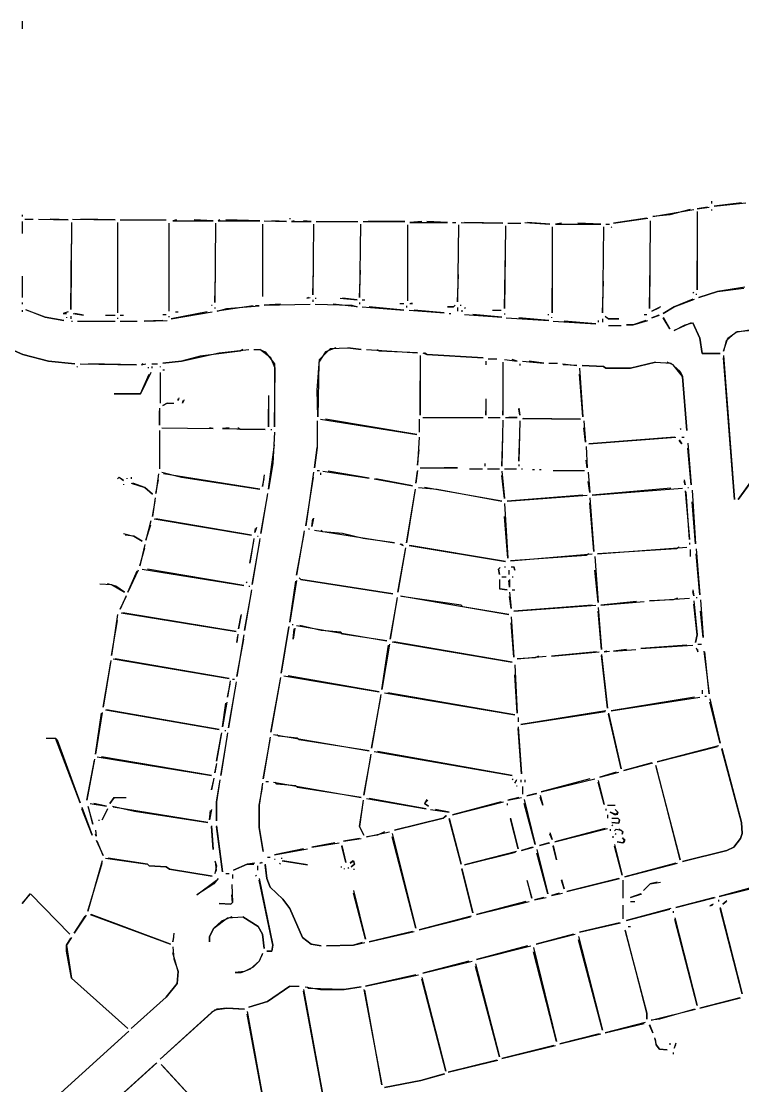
# Model space of a CAD drawing. Extents: x 0 to 16407, y 159 to 1115.
# Drawn here: x 3413.8 to 3625.4, y 525 to 837.2 of the extents above; entities that cross this region are included whole.
import ezdxf

# ---------------------------------------------------------------- set-up
doc = ezdxf.new("R2010")
doc.units = 0
doc.layers.add('RASTER_VECTOR_LINEWORK', color=5, linetype='CONTINUOUS')

msp = doc.modelspace()

# ---------------------------------------------------------------- linework, layer by layer
at = {"layer": 'RASTER_VECTOR_LINEWORK'}
for points in [[(3414, 837.25), (3414, 835)], [(3616.25, 784.5), (3616.25, 783.75)], [(3625, 784), (3617, 783), (3626.25, 784)], [(3610, 782), (3604, 780.5), (3599, 780), (3611, 782)], [(3615, 782.75), (3612, 782.25), (3615.5, 782.75)], [(3612, 781.5), (3612, 758.5), (3612, 767)], [(3616.25, 782), (3616.25, 781.75)], [(3414, 780.5), (3414, 780)], [(3414, 778.5), (3414, 775)], [(3414.75, 779.25), (3417.25, 779.25)], [(3418.75, 779.25), (3427.5, 779), (3422.25, 779.25)], [(3428.5, 778.25), (3428.25, 752.75), (3428.5, 772)], [(3428.75, 779.25), (3441.25, 779), (3431.25, 779.25)], [(3442, 778.25), (3442, 751.75)], [(3442.75, 779), (3456.25, 779)], [(3457, 778), (3457, 752.25)], [(3459.25, 779), (3458.25, 778.75), (3470, 778.75), (3464.5, 779)], [(3470.75, 778), (3470.5, 754.75), (3470.75, 763)], [(3472, 779), (3471.5, 778.75), (3483.75, 778.75), (3473.75, 779)], [(3484.5, 777.75), (3484.5, 756.5)], [(3485, 778.75), (3491.5, 778.5), (3487.25, 778.75)], [(3492.5, 779.5), (3492.5, 779.25)], [(3493.75, 778.75), (3493, 778.5), (3498.75, 778.5), (3496.5, 778.75)], [(3499.5, 777.75), (3499.25, 757), (3499.5, 764.5)], [(3500.25, 778.5), (3512.5, 778.5)], [(3513.25, 777.75), (3513, 756.25), (3513.25, 764.25)], [(3514, 778.5), (3526.25, 778.5), (3515.5, 778.5)], [(3531.25, 778.5), (3527.75, 778.25), (3538.75, 778.25), (3532.75, 778.5)], [(3540.25, 778.25), (3541.25, 778.25)], [(3542.75, 778.25), (3555, 778), (3543.75, 778.25)], [(3556.5, 778), (3560.25, 778)], [(3561.5, 778.25), (3568.75, 777.75), (3562.25, 778.25)], [(3572.25, 778), (3570.5, 777.75), (3583.75, 777.75), (3577, 778)], [(3585.25, 777.75), (3586.25, 777.75)], [(3597.25, 779.5), (3587.5, 778), (3597.5, 779.5)], [(3598.25, 778.75), (3598, 753), (3598.25, 766)], [(3527, 777.5), (3527, 755.25)], [(3542, 777.5), (3541.75, 755), (3542, 763)], [(3555.75, 777.25), (3555.5, 753), (3555.75, 770)], [(3569.5, 777), (3569.5, 751.75), (3569.5, 759)], [(3584.5, 777), (3584.25, 751.75), (3584.5, 761)], [(3587, 777), (3586.75, 776.75)], [(3414, 762.5), (3414, 756.25)], [(3626, 759.25), (3618, 758), (3612.5, 756.25), (3618, 758), (3625.75, 759)], [(3498, 756.25), (3497.5, 756), (3498.5, 756.25)], [(3500, 756), (3500.25, 756)], [(3507.25, 756), (3512.25, 755.5), (3508, 756)], [(3610.75, 755.75), (3605.25, 753.5), (3602, 751.5), (3605.25, 753.5), (3611.25, 755.75)], [(3611, 757.75), (3610.75, 757.5)], [(3611.75, 757.25), (3611.75, 757)], [(3414, 754.75), (3414, 754.25)], [(3415, 752.75), (3420.75, 750.5), (3426.25, 749.5), (3420.75, 750.5), (3415.25, 752.5)], [(3469.5, 754), (3469.75, 754)], [(3470.5, 753.25), (3470.5, 753)], [(3481.75, 753.75), (3471.25, 752.25), (3474, 753), (3483.5, 753.75), (3482.5, 753.75)], [(3489.75, 754.25), (3485, 754), (3498.5, 754.25)], [(3499.25, 755.5), (3499.25, 755)], [(3500, 754.25), (3510.75, 754), (3512.25, 753.5), (3505.25, 754.25)], [(3513, 754.75), (3513, 754.25)], [(3513.75, 755.5), (3514.5, 755.5)], [(3513.75, 753.5), (3526, 752.5), (3515.75, 753.5)], [(3524.75, 754.5), (3526, 754.5)], [(3526.75, 753.75), (3526.75, 753.25)], [(3527.75, 754.5), (3528.5, 754.5), (3528, 754.5)], [(3541, 754), (3540.5, 753.5), (3538.75, 753.5), (3540.5, 753.5)], [(3541.75, 753.25), (3541.75, 752.25)], [(3542.5, 754), (3542.75, 754)], [(3543.75, 753.25), (3544, 753)], [(3601.25, 753.5), (3598.75, 752.25), (3601, 753.25)], [(3414, 752.5), (3414, 752)], [(3427.5, 752), (3426, 751.5), (3427, 751.5)], [(3427, 750.5), (3427, 750.25)], [(3428.25, 750.75), (3428.25, 750)], [(3429, 751.5), (3432, 751), (3429.5, 751.5)], [(3438.5, 751), (3441.25, 751)], [(3442, 750.25), (3442, 750)], [(3442.75, 751), (3443.75, 751)], [(3455.25, 749.5), (3449.75, 749.25), (3456.5, 749.5)], [(3455.25, 751.25), (3456.25, 751.25)], [(3457, 750.75), (3457, 750.5)], [(3468.25, 752), (3457.75, 750), (3469.75, 752)], [(3459, 752), (3459.75, 752)], [(3527.5, 752.5), (3537.75, 751.75), (3529, 752.5)], [(3539.25, 751.5), (3539.75, 751.5)], [(3543, 752.5), (3543, 752)], [(3543.75, 751.25), (3554.75, 750.5), (3546.25, 751.25)], [(3552, 752.5), (3554.5, 752.5)], [(3555.5, 751.5), (3555.5, 751.25)], [(3556, 750.25), (3568.5, 749.5), (3559.75, 750.25)], [(3568.25, 751.25), (3568.5, 751.25)], [(3569.25, 750.5), (3569.25, 750.25)], [(3583, 749.5), (3583, 749)], [(3584.25, 750), (3584.25, 749)], [(3585, 750.75), (3586, 750), (3589, 750), (3586, 750), (3585.25, 750.5)], [(3597, 749.5), (3593.25, 748.25), (3591.25, 748.25), (3593.25, 748.25), (3597.5, 749.5)], [(3596.5, 751.25), (3597.25, 751.25)], [(3600.75, 751), (3598.75, 750.25), (3601, 751)], [(3602, 750.5), (3604, 747), (3602, 750.25)], [(3401.25, 746.5), (3407.25, 742.5), (3414.25, 739.5), (3421.75, 737.5), (3429.5, 736.75), (3421.75, 737.5), (3414.25, 739.5), (3407.25, 742.5), (3401.5, 746.25)], [(3428.5, 749.25), (3428.75, 749.25)], [(3430.25, 749.25), (3441.25, 749.25)], [(3442.75, 749.25), (3447.75, 749.25)], [(3569.75, 749.25), (3582.25, 748.5), (3573, 749.25)], [(3586, 748), (3589.75, 748)], [(3610.25, 748.75), (3605.25, 746.5), (3608.5, 748.25), (3610.75, 748.75), (3612.75, 744.25), (3613.5, 739.75), (3618.75, 739.75), (3613.5, 739.75), (3612.75, 744.25), (3610.75, 748.75)], [(3629.75, 747), (3623.25, 746), (3620.5, 743.5), (3619.75, 740.5), (3621, 744.25), (3623.75, 746.25), (3632.75, 747), (3641, 746), (3632.75, 747)], [(3478.75, 741), (3478, 740.5), (3466.25, 739), (3460.75, 737.5), (3455.25, 737), (3460.75, 737.5), (3471.75, 740), (3480.5, 741)], [(3482, 741), (3483.75, 741), (3485.25, 740.25), (3488, 736.75), (3488, 718.25), (3488.25, 735.5), (3487, 738.5), (3483.75, 741)], [(3506, 741.5), (3503, 740.25), (3501, 737.25), (3500.75, 721.25), (3500.5, 729), (3501.25, 738), (3504.5, 741.25), (3509.5, 741.5), (3513.5, 741), (3509.5, 741.5)], [(3515, 741), (3530, 740), (3518.75, 740.5), (3518.25, 741)], [(3530.75, 739.25), (3530.75, 721.75), (3530.75, 731.75)], [(3531.5, 740), (3532.75, 739.5), (3549.25, 738.5), (3532.75, 739.5), (3532, 740)], [(3550, 737.5), (3550, 736.5)], [(3550.75, 738.25), (3553.25, 738.25)], [(3555, 737.25), (3555, 721.75), (3555, 723)], [(3555.5, 738), (3559.25, 737.5), (3557.75, 738)], [(3560.75, 737.5), (3567, 737), (3562.75, 737.5)], [(3568.5, 737), (3571, 737)], [(3599.75, 737.25), (3592.5, 735.5), (3585.25, 735.5), (3584.5, 736), (3578.25, 736.25), (3584.5, 736), (3585.25, 735.5), (3592.5, 735.5), (3599.75, 737.25), (3604.25, 737), (3607, 734.5), (3607.75, 733), (3609, 717.25), (3607.75, 733), (3605, 736.5), (3603.25, 737.25)], [(3619.75, 739.25), (3623, 697), (3619.75, 738.5)], [(3430.25, 736), (3430, 735.75)], [(3431, 736.75), (3447.5, 736.5), (3433.5, 736.75)], [(3451.75, 734.25), (3448.75, 728), (3441, 728), (3448.75, 728), (3451.25, 733.75)], [(3449.5, 736.75), (3449, 736.5), (3450.25, 736.75)], [(3451, 735.75), (3451, 735.5)], [(3452, 736.75), (3453.75, 736.75)], [(3452, 736), (3452, 735.5)], [(3454.5, 736), (3454.5, 735.75)], [(3454.5, 734.25), (3454.5, 725.25)], [(3455.25, 735), (3455.75, 735)], [(3560, 736.75), (3560, 736.25)], [(3572.5, 736.75), (3576.75, 736.25), (3572.75, 736.5)], [(3577.5, 735.5), (3578.5, 721.25), (3577.5, 733.75)], [(3456.5, 725.25), (3455.25, 724.5), (3456.5, 725.25), (3458.5, 725.25)], [(3460, 726.75), (3459.75, 726), (3459.75, 726.5)], [(3461.5, 726.25), (3461, 725.25), (3461.25, 726)], [(3486.25, 727.5), (3486.25, 718.25), (3486.25, 723.5)], [(3550, 726.5), (3550, 721.75), (3550, 723)], [(3454.25, 723.75), (3454.25, 718.75), (3454.25, 723)], [(3559.75, 723.75), (3560, 721.75), (3559.75, 723.5)], [(3500.5, 720), (3500.5, 712.25), (3499.75, 706.25), (3500.5, 712.25)], [(3501.5, 720.5), (3529.75, 716), (3503, 720.5)], [(3530.5, 720.5), (3530.5, 716.75)], [(3531.5, 721), (3549.25, 721)], [(3550.75, 721), (3554.25, 721)], [(3555, 720.25), (3554.75, 706.75), (3555, 715.5)], [(3555.75, 721), (3559.25, 721), (3556.75, 721)], [(3560, 720), (3559.75, 708.25), (3560, 716)], [(3560.75, 720.75), (3577.75, 720.5), (3561, 720.75)], [(3578.75, 720), (3579.25, 713.75), (3578.75, 718)], [(3641.75, 721.25), (3624, 697), (3640.75, 720.25)], [(3454.25, 717.25), (3454.25, 706)], [(3455, 718), (3470, 717.75), (3469, 718)], [(3474.75, 718), (3472.75, 717.75), (3485.25, 717.5), (3478, 717.5), (3477.25, 718)], [(3488, 716.75), (3487.5, 707.5), (3486.25, 700), (3488, 713)], [(3487, 717.5), (3487.25, 717.5)], [(3530.5, 715.25), (3530, 707), (3530.5, 711.5)], [(3605.5, 715.25), (3580.25, 713.25), (3605.75, 715.25)], [(3607, 717.75), (3607.25, 717.5)], [(3607.5, 715.25), (3608.25, 715.25)], [(3579.5, 712.5), (3579.75, 706.25), (3579.5, 708.5)], [(3606.75, 714.5), (3607.5, 713.25), (3606.75, 714.25)], [(3609.25, 713.5), (3610.25, 701.25), (3609.25, 712)], [(3530.75, 706.25), (3541.75, 706.25), (3537.75, 706.25)], [(3545.25, 706), (3549, 706)], [(3549.75, 707.5), (3549.75, 706.75)], [(3550.5, 706), (3554, 706)], [(3555.5, 706), (3559, 706)], [(3559.75, 707.25), (3559.75, 706.75)], [(3560.5, 706), (3560.75, 706)], [(3563.75, 705.75), (3564.25, 705.75)], [(3565.75, 705.75), (3566.25, 705.75)], [(3442.5, 703.5), (3442, 703), (3442.5, 703.5), (3443.75, 702.5), (3442.75, 703.25)], [(3444.75, 703.25), (3444.75, 703)], [(3446, 703.5), (3446, 703)], [(3454, 704.5), (3453.25, 698.75), (3454, 702.75)], [(3455, 705), (3460.75, 703.5), (3483.75, 700), (3455.5, 704.5)], [(3485, 704.25), (3484.5, 700.75), (3485, 703)], [(3499.5, 705), (3497.25, 689.25), (3499.5, 703.5)], [(3500.5, 705.5), (3501.25, 705.5)], [(3501.5, 704.75), (3501.5, 704.25)], [(3502.25, 705.25), (3515.75, 703.25), (3503.75, 705.25)], [(3517.25, 703), (3528.5, 701), (3517.75, 703)], [(3530, 705.5), (3529.5, 701.75), (3530, 705.25)], [(3554.75, 705.25), (3555.5, 697.25), (3554.75, 704)], [(3569.75, 705.5), (3579, 705.5)], [(3580, 705), (3580.5, 699), (3580, 702.25)], [(3608.25, 702.75), (3608.5, 701.25), (3608.25, 702.25)], [(3443.75, 701.5), (3443.75, 701.25)], [(3446, 701.75), (3450, 700.5), (3452.25, 698.5), (3450, 700.5), (3446.5, 701.75)], [(3529.25, 700), (3526.75, 684.25), (3529.25, 699.5)], [(3530.25, 700.5), (3535.75, 700), (3554.75, 696.5), (3532, 700.5)], [(3604.25, 700.25), (3581.25, 698.25), (3607.75, 700.25)], [(3608.5, 699.5), (3609.75, 685.25), (3608.75, 699.25)], [(3609.25, 700.5), (3609.5, 700.5)], [(3610.5, 699.75), (3611.5, 684), (3610.5, 696.25)], [(3453, 697.5), (3452.25, 692), (3453, 696.5)], [(3486, 698.75), (3484, 687), (3486, 698)], [(3578.5, 698.25), (3556.25, 696.5), (3579.75, 698.25)], [(3580.5, 697.5), (3581.75, 681.75), (3580.5, 696)], [(3555.5, 695.75), (3556.5, 679.75), (3555.5, 692)], [(3451.75, 690.75), (3450.25, 685), (3451.75, 689.5)], [(3452.75, 691.25), (3481.25, 686.5), (3453.25, 691.25)], [(3499.5, 691.5), (3499, 689), (3499.25, 691.25)], [(3443.75, 687), (3446.75, 686.25), (3449.25, 684.75), (3446.75, 686.25), (3444.25, 686.5)], [(3482.75, 688.75), (3482.25, 687.25), (3482.5, 688.5)], [(3496.75, 687.75), (3494.5, 674.75), (3496.75, 687)], [(3498, 688.5), (3498.25, 688.25)], [(3499.75, 688), (3523.25, 684.25), (3514, 685.5), (3508, 687), (3502.25, 687.5), (3501.75, 688)], [(3482, 685.5), (3480.75, 678.25), (3482, 684.75)], [(3483.75, 685.5), (3481.5, 672), (3483.75, 684.75)], [(3483, 686.25), (3483.25, 686.25)], [(3524.75, 684), (3525.75, 683.5), (3525.25, 684)], [(3609.75, 684.25), (3609.75, 683.75)], [(3450, 683.75), (3448.5, 677.5), (3450, 682.75)], [(3526.5, 682.75), (3524.25, 669.75), (3526.5, 682.25)], [(3527.5, 683.5), (3555.75, 678.75), (3527.75, 683.5)], [(3580.25, 681), (3579.5, 680.5), (3557.25, 679), (3581.25, 681)], [(3606.75, 683), (3606, 682.5), (3582.75, 681), (3609, 683)], [(3610, 682.25), (3610, 680.25)], [(3611.75, 682.5), (3612.75, 669), (3611.75, 681)], [(3582, 680.25), (3583, 666.75), (3582, 676.25)], [(3448, 676.25), (3445, 669.75), (3447.75, 676)], [(3449.25, 676.5), (3479, 671.75), (3450.75, 676.5)], [(3554.25, 677), (3553.75, 676.5), (3554, 675), (3553.75, 676.5)], [(3555.5, 677.25), (3555.75, 677.25)], [(3556.75, 676.25), (3556.75, 675)], [(3557.5, 677.25), (3558.25, 677.25), (3558.5, 676.25), (3558.25, 677.25)], [(3436.75, 672.25), (3440.25, 672), (3444, 669.75), (3441.5, 671.5), (3439, 672.25)], [(3480, 672.75), (3479.75, 672.5)], [(3480.5, 671.5), (3480.75, 671.5)], [(3494.5, 673.25), (3492.5, 661), (3494.25, 673)], [(3495.25, 674), (3495.75, 673.5), (3522.75, 669.25), (3495.75, 673.5)], [(3554, 673.5), (3554, 670.75), (3556.25, 670.5), (3554, 670.75)], [(3554.75, 674.25), (3556, 674.25)], [(3557, 673.5), (3557, 671.25), (3556.75, 673.25)], [(3557.75, 674.25), (3558, 674.25)], [(3444.5, 668.75), (3442.75, 664.75), (3444.5, 668.5)], [(3481.25, 670.5), (3479.25, 658.5), (3481.25, 669.75)], [(3524, 668.25), (3522, 656), (3524, 667.5)], [(3525, 668.75), (3556.75, 663.25), (3543.25, 665.5), (3542.75, 666), (3525.25, 668.5)], [(3557, 669.75), (3557.5, 665), (3557, 668.5)], [(3557.75, 670.5), (3558.5, 670.5)], [(3610.75, 670.5), (3611, 668.75), (3610.75, 670)], [(3611.75, 668.25), (3612, 668.25)], [(3581.25, 666), (3558.25, 664.25), (3582.25, 666)], [(3583, 665.25), (3584, 653), (3583, 664.25)], [(3594.25, 667), (3583.75, 666), (3596.5, 667)], [(3606.25, 668), (3605, 667.5), (3598, 667.25), (3609.75, 668)], [(3611, 667.25), (3612, 657.25), (3611.5, 655), (3612, 657.25), (3611, 666.25)], [(3613, 667.5), (3613.75, 656.5), (3613, 664.25)], [(3442, 663.25), (3440.25, 651.25), (3442, 661.5)], [(3443, 663.75), (3476.75, 658.25), (3443.5, 663.75)], [(3478.25, 663.25), (3477.5, 659), (3478.25, 663)], [(3557.5, 662.5), (3558.25, 650.75), (3557.5, 660.75)], [(3492.25, 659.75), (3490, 646), (3492.25, 659.5)], [(3493.25, 660.25), (3493.5, 660.25)], [(3494, 659.25), (3493.5, 656), (3493.75, 659)], [(3494.5, 660), (3521, 655.5), (3508, 657.5), (3507.5, 658), (3501.75, 658.5), (3495.5, 660)], [(3477.25, 657.5), (3477, 655), (3477.25, 657)], [(3479, 657.25), (3477, 645), (3479, 656)], [(3521.75, 654.5), (3519.5, 641.25), (3521.5, 654.25)], [(3522.5, 655.25), (3557.75, 649.25), (3523, 655.25)], [(3591.25, 653), (3587.5, 652.5), (3594, 653)], [(3609, 654.25), (3595.5, 653.25), (3610.75, 654.25)], [(3611.75, 653.5), (3612.25, 652.25), (3612.25, 653)], [(3612.25, 654.5), (3613.25, 654.5)], [(3440, 649.75), (3437.75, 636), (3440, 649.25)], [(3440.75, 650.25), (3474.75, 644.5), (3441.25, 650.25)], [(3565.5, 651), (3564.5, 650.5), (3559.25, 650.25), (3567.75, 651)], [(3582.5, 652.25), (3569.25, 651), (3583.25, 652.25)], [(3584, 651.5), (3585.75, 635.75), (3584, 651.25)], [(3585.5, 652.5), (3584.75, 652.25), (3586.25, 652.5)], [(3614, 652.5), (3615.5, 640), (3614.25, 652.25)], [(3558.5, 648.5), (3559.25, 634.25), (3558.5, 645.5)], [(3475, 643.75), (3474.25, 639), (3475, 642.75)], [(3476.75, 643.5), (3474.5, 630), (3476.75, 642.75)], [(3475.75, 644.25), (3476.25, 644.25)], [(3489.75, 644.75), (3487, 628.75), (3489.75, 644.25)], [(3490.75, 645.25), (3518.75, 640.5), (3492, 645.25)], [(3520.25, 640.25), (3558.5, 633.75), (3521.25, 640.25)], [(3613.5, 641), (3613.5, 640)], [(3474, 637.5), (3472.75, 630.25), (3473.75, 637.25)], [(3519.25, 639.75), (3516.5, 624), (3519.25, 639)], [(3611.25, 639), (3586.75, 635), (3612.75, 639)], [(3614.25, 639.25), (3614.75, 639.25)], [(3615.75, 638.5), (3618.75, 625.5), (3615.75, 637.5)], [(3437.5, 634.5), (3435.5, 622.25), (3437.25, 634.25)], [(3438.5, 635.25), (3471.75, 629.5), (3438.75, 635.25)], [(3585.25, 635), (3560.25, 631), (3585, 634.75)], [(3586, 634.25), (3589.75, 618), (3586, 634)], [(3559.5, 633), (3559.5, 631.75)], [(3472.5, 628.5), (3471, 620.25), (3472.5, 628.25)], [(3474.25, 628.5), (3472.25, 616), (3474.25, 627.75)], [(3473.5, 629.25), (3473.75, 629.25)], [(3487.75, 628), (3515.75, 623.25), (3495.25, 626.5), (3494.75, 627), (3489.25, 627.5), (3488.75, 628)], [(3559.5, 630.25), (3560.5, 616.5), (3559.5, 629.75)], [(3421, 627), (3423.75, 627), (3424.25, 626.5), (3431, 608), (3423.75, 627)], [(3486.75, 627.25), (3484.75, 615), (3486.75, 626.5)], [(3618.25, 624.75), (3600.25, 620), (3618, 624.5)], [(3436, 621.5), (3469.5, 616), (3437.25, 621.5)], [(3516.25, 622.25), (3514.25, 610.25), (3516.25, 621.5)], [(3517.25, 623), (3557.75, 616), (3518.25, 623)], [(3619.25, 624), (3625, 602.25), (3625.25, 599), (3624.75, 597.5), (3622.75, 595), (3620.75, 594), (3607.75, 590.75), (3620.75, 594), (3622.75, 595), (3624.75, 597.5), (3625.25, 599), (3625, 602.25), (3619.25, 623.75)], [(3435.25, 620.75), (3433, 608.75), (3435.25, 620.5)], [(3471, 619.5), (3470.5, 616.75), (3471, 619)], [(3598.75, 619.75), (3590.5, 617.5), (3599, 619.75)], [(3599.75, 619), (3607, 591.25), (3600, 618.75)], [(3470.25, 615.25), (3469.5, 611.75), (3470.25, 614.75)], [(3588.25, 617), (3583.5, 615.5), (3589, 617)], [(3472, 614.75), (3471, 608.25), (3471, 602.75), (3471, 608.25), (3472, 614)], [(3484.5, 613.75), (3483.5, 607.25), (3483.5, 600.75), (3484.75, 593.75), (3483.5, 600.75), (3483.5, 607.25), (3484.5, 612.5)], [(3485.5, 614.25), (3486.25, 614.25)], [(3487.75, 614), (3513.5, 609.5), (3494.75, 612.5), (3494.25, 613), (3488.75, 613.5), (3488.25, 614)], [(3558, 615), (3557.75, 614.75)], [(3559, 614.75), (3558.5, 613.75), (3559, 614.5)], [(3559, 613), (3559.25, 613)], [(3560.25, 614.75), (3560.25, 614)], [(3560.75, 612.75), (3560.75, 610.5)], [(3561.5, 614.75), (3561.5, 614)], [(3580.5, 615), (3566.25, 611.25), (3582, 615)], [(3583, 614.5), (3584.75, 607.5), (3583, 614)], [(3441, 609.5), (3439.75, 607.75), (3441, 609.5), (3444.5, 609.5)], [(3515, 609.25), (3532.5, 606.25), (3515.75, 609.25)], [(3532.75, 609), (3532, 607.75), (3533.25, 607), (3532, 607.75), (3533, 608.75)], [(3559.75, 609.5), (3556.5, 608.75), (3560.5, 609.5)], [(3561.25, 609), (3564.5, 595.75), (3561.25, 607.75)], [(3564.75, 610.75), (3562, 610), (3565, 610.75)], [(3566, 610.25), (3566.75, 607.25), (3566, 609.5)], [(3431.5, 606.75), (3434.5, 598.5), (3431.5, 606.25)], [(3433.25, 607), (3434.75, 601.75), (3433.5, 606.75)], [(3434, 607.75), (3438.75, 607), (3435, 607.75)], [(3439, 606.25), (3437.5, 603), (3439, 606)], [(3440.5, 607), (3447, 605.5), (3468.5, 602.25), (3440.75, 606.75)], [(3469.5, 606), (3469, 603), (3469.25, 605.75)], [(3514, 608.75), (3513, 601), (3514.25, 598.5), (3513, 601), (3514, 608)], [(3533.75, 606), (3539.25, 605.25), (3535.25, 606)], [(3554.5, 608.25), (3540.25, 604.5), (3555.25, 608.25)], [(3556.25, 607.75), (3556.25, 607.25)], [(3585.25, 606.25), (3585.25, 605.75)], [(3585.75, 607.25), (3588, 607.25)], [(3588, 606), (3588.75, 605.25), (3588.5, 604.5), (3586.5, 605.25), (3588, 604.5), (3588.75, 605.25)], [(3436.5, 603), (3436.5, 602.75)], [(3538.25, 604.25), (3537.5, 603.5), (3523.25, 600), (3537.5, 603.5), (3538.5, 604.25)], [(3539.25, 603.5), (3542.75, 590), (3539.25, 603.25)], [(3557.25, 603.5), (3559.5, 594.5), (3557.25, 603.25)], [(3585.75, 604.5), (3585.75, 603.5)], [(3587, 603.5), (3588.75, 603.5), (3589.25, 603), (3589, 602), (3587, 602.25), (3589, 602), (3589.25, 603), (3588.75, 603.5)], [(3435.5, 600), (3435.75, 598.25), (3435.5, 598.75)], [(3469.5, 601.25), (3470, 594.25), (3469.5, 601)], [(3471, 601.25), (3472.75, 587.75), (3471, 601)], [(3585, 600.5), (3570.25, 596.5), (3585.75, 600.5)], [(3586.5, 600.25), (3586.5, 599.75)], [(3587.25, 601.5), (3587, 601.25)], [(3588.25, 600.25), (3587.75, 599.75), (3588.25, 600.25), (3589.75, 600), (3590.25, 599.5), (3590, 598.75), (3590.25, 599.5), (3589, 600.25)], [(3435.75, 597), (3437.75, 592.5), (3436, 596.75)], [(3513, 597.5), (3508.25, 596.75), (3513.5, 597.5)], [(3520.25, 599.5), (3518.25, 598.5), (3515, 598), (3521.75, 599.5)], [(3522.5, 599), (3529.5, 571.25), (3522.5, 598)], [(3568.75, 599.25), (3569.5, 597.25), (3568.75, 598.75)], [(3587.25, 598.25), (3587.25, 597.75)], [(3588, 599), (3588.25, 598.75)], [(3590, 597.75), (3590.75, 597.25), (3590.25, 596.25), (3588.5, 596.5), (3590.25, 596.25), (3590.75, 596.75), (3590.25, 597.75)], [(3496.5, 594.5), (3488, 592.75), (3497.75, 594.5)], [(3505.75, 596.25), (3499, 595), (3507, 596.25)], [(3507.75, 595.5), (3509, 590.5), (3507.75, 595.25)], [(3559, 593.75), (3543.75, 589.75), (3558.75, 593.5)], [(3563.75, 595), (3560.5, 594), (3564, 595)], [(3565, 594.25), (3568.25, 581.25), (3565, 593.25)], [(3568.5, 596.25), (3565.75, 595.5), (3568.75, 596.25)], [(3569.75, 595.5), (3570.75, 591.25), (3569.75, 595.25)], [(3587.75, 595.75), (3590, 586.75), (3587.75, 595.25)], [(3437.5, 591), (3433.25, 576.25), (3437.5, 590.25)], [(3438.5, 591.75), (3450.75, 590), (3451.25, 589.5), (3456.25, 589.25), (3457.25, 588.5), (3469.75, 586.5), (3457.25, 588.5), (3456.25, 589.25), (3451.25, 589.5), (3450.75, 590), (3439.25, 591.75)], [(3470.5, 591), (3471, 589.5), (3470.5, 587.25), (3471, 588.25), (3470.75, 590.75)], [(3482.25, 590.25), (3480, 590), (3476, 588.25), (3480, 590), (3482, 590)], [(3484.25, 590.5), (3483.75, 590.25), (3484.5, 590.5)], [(3486, 592), (3486.75, 592)], [(3488, 591.5), (3488.25, 591.5)], [(3489.5, 590.25), (3489.75, 590)], [(3490, 591.75), (3490.25, 591.75)], [(3490.25, 591), (3497.75, 589.75), (3490.5, 591)], [(3511, 591), (3510.25, 590.25), (3511.25, 591), (3511.5, 590), (3510.5, 589.25), (3511.5, 590), (3511.25, 591)], [(3605.75, 590.25), (3590.75, 586.25), (3606.25, 590.25)], [(3473.75, 587.25), (3474.75, 587.25)], [(3483, 589.5), (3483, 588.25)], [(3485.25, 590), (3485.75, 585.75), (3486.75, 583.25), (3490.5, 579.75), (3492.5, 577), (3496.25, 568.5), (3498.75, 566.5), (3501.75, 566), (3498.75, 566.5), (3496.25, 568.5), (3492.5, 577), (3490.5, 579.75), (3486.75, 583.25), (3485.75, 585.75), (3485.25, 589.75)], [(3507.5, 589.25), (3507.75, 589.25)], [(3508.5, 588.75), (3508.5, 588.5)], [(3509.5, 589), (3509.75, 588.75)], [(3511.25, 588.5), (3511.5, 588.5)], [(3543, 588.75), (3546.25, 575.75), (3543, 588.5)], [(3471.5, 585.75), (3470.25, 584.25), (3465.25, 581), (3471, 585.25)], [(3475.5, 584), (3475.75, 578.75), (3475.25, 578.25), (3471.75, 578.5), (3475.25, 578.25), (3475.75, 578.75), (3475.5, 581)], [(3475.75, 587), (3475.75, 585.75)], [(3482.75, 586.75), (3482.5, 586.5)], [(3483.5, 585.75), (3487.5, 566.25), (3487.25, 564.5), (3485.75, 564.5), (3487.25, 564.5), (3487.5, 566.25), (3483.5, 585.25)], [(3562, 585.25), (3563.5, 580), (3562.25, 585)], [(3572.25, 585.5), (3573, 582.75), (3572.25, 585.25)], [(3589, 585.75), (3573.75, 582), (3589.25, 585.75)], [(3590.25, 585.25), (3590.25, 580)], [(3600.25, 584.75), (3598.25, 584.25), (3596.25, 582.25), (3598.25, 584.25), (3601.25, 584.75)], [(3416.25, 581.25), (3414, 578.5), (3416.5, 581.25), (3428, 569.5), (3416.5, 581.25)], [(3511.25, 582.25), (3514.75, 568), (3511.25, 581.5)], [(3571.5, 581.5), (3569.25, 580.75), (3572.5, 581.5)], [(3595.5, 581.25), (3592.5, 580.25), (3595.75, 581.25)], [(3629.5, 583.5), (3618.5, 580.5), (3630.75, 583.5)], [(3561.75, 579), (3547.25, 575.25), (3562.75, 579)], [(3567, 580.25), (3564.25, 579.5), (3567.75, 580.25)], [(3590.25, 578), (3590.25, 574)], [(3592.5, 579), (3593.75, 579)], [(3617, 580.25), (3605.75, 577.25), (3617.25, 580.25)], [(3616.75, 578.25), (3615.75, 577.75), (3616.5, 578)], [(3618.25, 579.5), (3618.25, 579)], [(3620.75, 579.25), (3619.5, 578.25), (3620.5, 579)], [(3432.75, 575), (3429.25, 569.75), (3432.5, 574.75)], [(3434, 575.25), (3457.5, 566.5), (3434.25, 575.25)], [(3545.75, 574.75), (3530.5, 570.75), (3545.5, 574.5)], [(3604.25, 577), (3591.25, 573.5), (3604, 576.75)], [(3605, 576.25), (3605, 575.75)], [(3618.75, 577.25), (3625.25, 552), (3618.75, 577)], [(3475.5, 574.5), (3472.5, 573.25), (3470.25, 571.25), (3469, 568.75), (3469, 567.25), (3469, 568.75), (3470.25, 571.25), (3474.25, 574.25), (3478.75, 574.5), (3483.25, 571.75), (3484.5, 569.5), (3485, 565.25), (3484.5, 569.5), (3483.25, 571.75), (3478.75, 574.5)], [(3589.25, 572.75), (3577.5, 570), (3589.5, 572.75)], [(3591.75, 571.75), (3592.5, 571.75)], [(3605.5, 574.25), (3612, 548.5), (3605.5, 573.75)], [(3428.5, 568.5), (3427, 566.25), (3428.5, 556.5), (3445, 541.75), (3428.5, 556.5), (3427, 564.5), (3427, 566.25), (3428.25, 568.25)], [(3458.5, 569.75), (3458.25, 567.25), (3458.5, 568.5)], [(3528.5, 570.25), (3515.75, 567.25), (3529, 570.25)], [(3575.75, 569.5), (3564.75, 566.5), (3576.25, 569.5)], [(3577.25, 568.75), (3584.25, 541.25), (3577.25, 567.75)], [(3590.75, 570.75), (3597.25, 546.25), (3597.25, 544.5), (3597.25, 546.25), (3591, 570.5)], [(3458.25, 565.75), (3458.5, 562.25), (3459.75, 558.5), (3459.5, 555), (3456.25, 551), (3446, 541.75), (3456.25, 551), (3459.5, 555), (3459.75, 558.5), (3458.25, 564)], [(3513.75, 567), (3511.25, 566.25), (3503.25, 566), (3511.25, 566.25), (3514.5, 567)], [(3562.25, 566), (3547.25, 562), (3563.25, 566)], [(3564, 565.5), (3570.75, 538), (3564, 564.25)], [(3484.5, 563.75), (3483.5, 561.5), (3481.75, 559.75), (3479.25, 558.5), (3476.5, 558.25), (3478.25, 558.25), (3481, 559.25), (3483.5, 561.5), (3484.5, 563.5)], [(3545, 561.5), (3531.5, 558), (3546, 561.5)], [(3547, 560.75), (3554, 533.5), (3547, 560)], [(3529.5, 557.5), (3514.75, 554.25), (3530.25, 557.5)], [(3531.25, 556.75), (3538.25, 529.25), (3531.25, 556.25)], [(3492.5, 554.25), (3486, 549.75), (3480.5, 548), (3486, 549.75), (3492.5, 554.25), (3495.25, 554.25)], [(3496.5, 553.25), (3502.25, 522.25), (3496.5, 552.75)], [(3497, 554), (3501.5, 553.25), (3508.5, 553.25), (3513.5, 554), (3508.5, 553.25), (3498, 553.5), (3497.5, 554)], [(3514.25, 553.25), (3519.5, 525.25), (3514.5, 553)], [(3624.5, 550.75), (3612.75, 547.75), (3624.75, 550.75)], [(3474, 547.75), (3471.25, 547.5), (3469.5, 546.5), (3454.5, 532.75), (3470.5, 547.25), (3474, 547.75), (3479.25, 547.5), (3474.25, 547.75)], [(3480, 546.75), (3485, 519.25), (3480, 546)], [(3611.25, 547.5), (3601, 544.5), (3598.5, 544.25), (3611.5, 547.5)], [(3596.75, 543.5), (3585, 540.5), (3596.5, 543.25)], [(3445.25, 541), (3405.25, 504.75), (3444.25, 540)], [(3583.25, 540.25), (3571.75, 537.25), (3583.75, 540.25)], [(3598, 543), (3599, 540.5), (3598, 542.75)], [(3599.5, 539), (3600, 537), (3601, 535.75), (3603.25, 535.5), (3601, 535.75), (3600, 537), (3599.75, 538.75)], [(3604, 537.5), (3604, 537)], [(3605.75, 537.5), (3605.25, 536), (3605.75, 537)], [(3570, 536.75), (3554.75, 533), (3570.5, 536.75)], [(3605, 534.75), (3605, 534.25)], [(3453.5, 531.75), (3413.25, 495.25), (3453.25, 531.5)], [(3454.75, 531.25), (3469.25, 515.5), (3484.5, 518.25), (3469.25, 515.5), (3455.5, 530.5)], [(3553.25, 532.5), (3539, 529), (3553.5, 532.5)], [(3537.75, 528.5), (3531, 526.5), (3520.25, 524.5), (3531, 526.5), (3538, 528.5)]]:
    msp.add_lwpolyline(points, dxfattribs=at)

doc.saveas('drawing.dxf')
